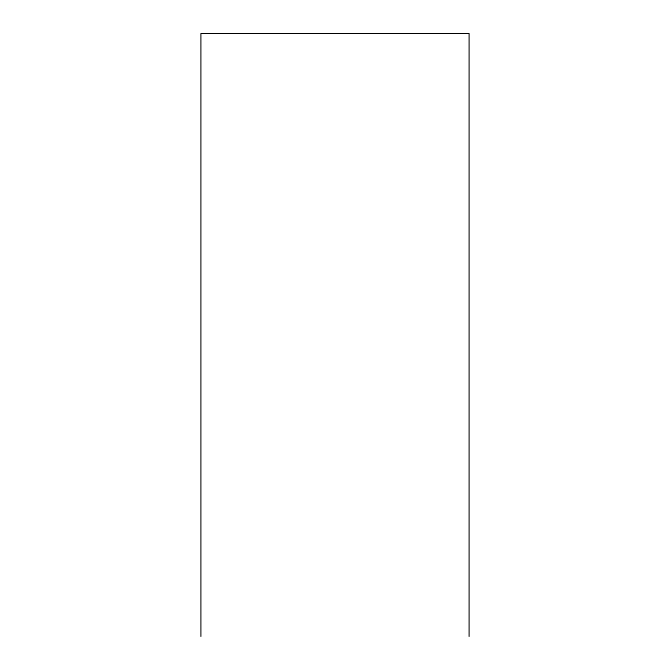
<?xml version="1.0" encoding="UTF-8"?>
<svg xmlns="http://www.w3.org/2000/svg" width="670" height="670" viewBox="0 0 670 670"><rect width="100%" height="100%" fill="white"/><g stroke="black" fill="none" stroke-linecap="round" stroke-linejoin="round"><path stroke-width="1" d="M469.126 636.5L469.126 33.5L200.874 33.5L200.874 636.5"/></g></svg>
